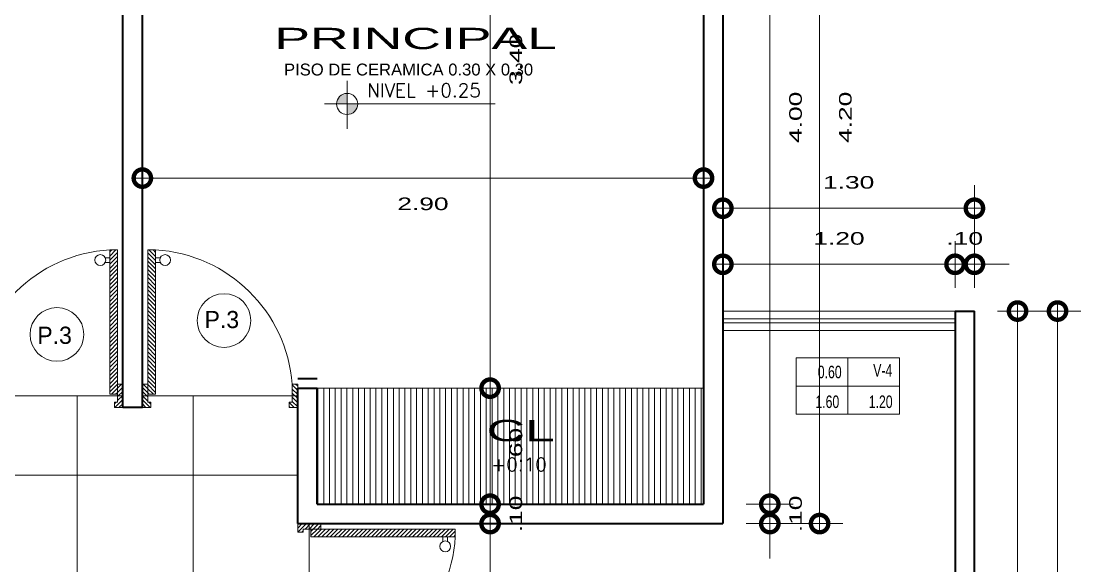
# Model space of a CAD drawing. Header units: inches. Extents: x 155.3 to 248.5, y 20.6 to 88.6.
# Drawn here: x 235.37 to 240.9, y 75.35 to 78.16 of the extents above; entities that cross this region are included whole.
import ezdxf

# ---------------------------------------------------------------- set-up
doc = ezdxf.new("R2010")
doc.units = ezdxf.units.IN
doc.header["$MEASUREMENT"] = 0
doc.linetypes.add('CONTINUA', pattern=[0])
for name, color, linetype in [('COTAS', 252, 'Continuous'), ('MURO', 7, 'Continuous'), ('MURO BAJO', 144, 'Continuous'), ('PUERTAS', 23, 'Continuous'), ('TEXTOS PLANTA', 7, 'Continuous'), ('TEXTURAS', 251, 'Continuous'), ('VENTANAS', 40, 'Continuous')]:
    doc.layers.add(name, color=color, linetype=linetype)
doc.styles.add('Celso', font='swissel.ttf', dxfattribs={"width": 1.5})
doc.styles.add('ROMANS', font='romans', dxfattribs={"width": 1.1, "height": 1})
doc.styles.get("Standard").update_dxf_attribs({"font": 'arial.ttf'})
doc.dimstyles.new('PLANTA 1-50', dxfattribs={"dimtxt": 0.065, "dimasz": 0.18, "dimexe": 0.12, "dimexo": 0.12, "dimgap": 0.1, "dimtad": 2, "dimzin": 4, "dimdsep": 46, "dimtxsty": 'Celso', "dimblk": 'DOTSMALL', "dimcen": 0.065, "dimdle": 0.05, "dimclrd": 14, "dimclre": 251, "dimclrt": 256, "dimaunit": 1, "dimadec": 4, "dimazin": 1, "dimtfac": 1, "dimtix": 1, "dimtmove": 0, "dimatfit": 3, "dimldrblk": 'DOTSMALL', "dimfxl": 1, "dimlwd": 9, "dimlwe": 9, "dimarcsym": 0})
pattern_1 = [(315, (-96.529859, 5.184583), (-0.013258252, -0.013258252), [])]

# ---------------------------------------------------------------- blocks, each defined once
blk = doc.blocks.new('A$C2D8C4AFF')
at = {"lineweight": 0}
h = blk.add_hatch(dxfattribs=at)
h.set_pattern_fill('ANSI31', color=8, scale=0.15, angle=17, style=0)
h.set_pattern_definition(pattern_1)
h.paths.add_polyline_path([(0.035, 0.865), (0, 0.865), (0, 1.015), (0.055, 1.015), (0.055, 0.98), (0.035, 0.98)])
h = blk.add_hatch(dxfattribs=at)
h.set_pattern_fill('ANSI31', color=8, scale=0.15, angle=17, style=0)
h.set_pattern_definition(pattern_1)
h.paths.add_polyline_path([(1, 0.865), (0.965, 0.865), (0.965, 0.93), (0.965, 0.98), (0.945, 0.98), (0.945, 1.015), (1, 1.015)])
h = blk.add_hatch(dxfattribs=at)
h.set_pattern_fill('ANSI31', color=8, scale=0.15, angle=17, style=0)
h.set_pattern_definition(pattern_1)
h.paths.add_polyline_path([(0.965, 0), (0.915, 0), (0.915, 0.93), (0.965, 0.93)])
at = {"color": 32, "lineweight": 0}
for p, q in [((0, 0.865), (0, 1.015)), ((0.055, 1.015), (0, 1.015)), ((0.035, 0.865), (0.035, 0.98)), ((0.055, 0.98), (0.035, 0.98)), ((0.055, 0.98), (0.055, 1.015)), ((1, 1.015), (0.945, 1.015)), ((0.945, 0.98), (0.945, 1.015)), ((0.965, 0.98), (0.945, 0.98)), ((0.965, 0.865), (0.965, 0.98)), ((1, 0.865), (1, 1.015)), ((0.915, 0.93), (0.965, 0.93)), ((0.915, 0.93), (0.915, 0)), ((0.965, 0.93), (0.965, 0)), ((0, 0.865), (0.035, 0.865)), ((0.965, 0.865), (1, 0.865)), ((0.915, 0), (0.965, 0))]:
    blk.add_line(p, q, dxfattribs=at)
at = {"lineweight": 0}
for p, q in [((0.885, 0.08), (0.915, 0.08)), ((0.885, 0.05), (0.915, 0.05))]:
    blk.add_line(p, q, dxfattribs=at)
blk.add_circle((0.8534, 0.065), 0.035, dxfattribs=at)
blk.add_arc((0.9698, 0.9359), 0.9375, 184.33543, 266.64957, dxfattribs=at)
blk = doc.blocks.new('_DotSmall')
at = {"color": 0, "linetype": 'ByBlock', "lineweight": 0, "const_width": 0.5}
blk.add_lwpolyline([(-0.0625, 0, 1), (0.0625, 0, 1)], format="xyb", close=True, dxfattribs=at)
blk = doc.blocks.new('*D442')
at = {"layer": 'COTAS', "color": 251, "linetype": 'Continuous', "lineweight": 9, "transparency": 16777216}
blk.add_line((235.9927, 77.5489), (235.9927, 77.2348), dxfattribs=at)
at = {"layer": 'COTAS', "color": 251, "linetype": 'CONTINUA', "lineweight": 9, "transparency": 16777216}
blk.add_line((238.8927, 77.5489), (238.8927, 77.2348), dxfattribs=at)
at = {"layer": 'COTAS', "color": 14, "linetype": 'CONTINUA', "lineweight": 9, "transparency": 16777216}
blk.add_line((238.9427, 77.3548), (235.9427, 77.3548), dxfattribs=at)
at = {"layer": 'Defpoints', "color": 0, "lineweight": 0, "transparency": 16777216}
for p in [(235.9927, 77.6689), (238.8927, 77.6689), (235.9927, 77.3548)]:
    blk.add_point(p, dxfattribs=at)
at = {"layer": 'COTAS', "color": 14, "lineweight": 9, "transparency": 16777216, "xscale": 0.18, "yscale": 0.18, "zscale": 0.18, "rotation": 180}
blk.add_blockref('_DotSmall', (235.9927, 77.3548), dxfattribs=at)
at = {"layer": 'COTAS', "color": 14, "lineweight": 9, "transparency": 16777216, "xscale": 0.18, "yscale": 0.18, "zscale": 0.18}
blk.add_blockref('_DotSmall', (238.8927, 77.3548), dxfattribs=at)
at = {"layer": 'COTAS', "lineweight": 0, "transparency": 16777216, "insert": (237.4427, 77.2214), "char_height": 0.065, "attachment_point": 5, "style": 'Celso'}
blk.add_mtext('2.90', dxfattribs=at)
blk = doc.blocks.new('*D445')
at = {"layer": 'COTAS', "color": 251, "linetype": 'CONTINUA', "lineweight": 9, "transparency": 16777216}
blk.add_line((238.9927, 76.7875), (238.9927, 77.0292), dxfattribs=at)
at = {"layer": 'COTAS', "color": 251, "linetype": 'Continuous', "lineweight": 9, "transparency": 16777216}
blk.add_line((240.1927, 76.7875), (240.1927, 77.0292), dxfattribs=at)
at = {"layer": 'COTAS', "color": 14, "linetype": 'CONTINUA', "lineweight": 9, "transparency": 16777216}
blk.add_line((238.9427, 76.9092), (240.2427, 76.9092), dxfattribs=at)
at = {"layer": 'Defpoints', "color": 0, "lineweight": 0, "transparency": 16777216}
for p in [(240.1927, 76.9092), (238.9927, 76.6675), (240.1927, 76.6675)]:
    blk.add_point(p, dxfattribs=at)
at = {"layer": 'COTAS', "color": 14, "lineweight": 9, "transparency": 16777216, "xscale": 0.18, "yscale": 0.18, "zscale": 0.18, "rotation": 180}
blk.add_blockref('_DotSmall', (238.9927, 76.9092), dxfattribs=at)
at = {"layer": 'COTAS', "color": 14, "lineweight": 9, "transparency": 16777216, "xscale": 0.18, "yscale": 0.18, "zscale": 0.18}
blk.add_blockref('_DotSmall', (240.1927, 76.9092), dxfattribs=at)
at = {"layer": 'COTAS', "lineweight": 0, "transparency": 16777216, "insert": (239.5927, 77.0426), "char_height": 0.065, "attachment_point": 5, "style": 'Celso'}
blk.add_mtext('1.20', dxfattribs=at)
blk = doc.blocks.new('*D446')
at = {"layer": 'COTAS', "color": 251, "linetype": 'CONTINUA', "lineweight": 9, "transparency": 16777216}
blk.add_line((240.1927, 76.7875), (240.1927, 77.0292), dxfattribs=at)
at = {"layer": 'COTAS', "color": 251, "linetype": 'Continuous', "lineweight": 9, "transparency": 16777216}
blk.add_line((240.2927, 76.7875), (240.2927, 77.0292), dxfattribs=at)
at = {"layer": 'COTAS', "color": 14, "linetype": 'CONTINUA', "lineweight": 9, "transparency": 16777216}
for p, q in [((240.1927, 76.9092), (240.0127, 76.9092)), ((240.1927, 76.9092), (240.2927, 76.9092)), ((240.2927, 76.9092), (240.4727, 76.9092))]:
    blk.add_line(p, q, dxfattribs=at)
at = {"layer": 'Defpoints', "color": 0, "lineweight": 0, "transparency": 16777216}
for p in [(240.2927, 76.9092), (240.1927, 76.6675), (240.2927, 76.6675)]:
    blk.add_point(p, dxfattribs=at)
at = {"layer": 'COTAS', "color": 14, "lineweight": 9, "transparency": 16777216, "xscale": 0.18, "yscale": 0.18, "zscale": 0.18}
blk.add_blockref('_DotSmall', (240.1927, 76.9092), dxfattribs=at)
at = {"layer": 'COTAS', "color": 14, "lineweight": 9, "transparency": 16777216, "xscale": 0.18, "yscale": 0.18, "zscale": 0.18, "rotation": 180}
blk.add_blockref('_DotSmall', (240.2927, 76.9092), dxfattribs=at)
at = {"layer": 'COTAS', "lineweight": 0, "transparency": 16777216, "insert": (240.2427, 77.0426), "char_height": 0.065, "attachment_point": 5, "style": 'Celso'}
blk.add_mtext('.10', dxfattribs=at)
blk = doc.blocks.new('*D447')
at = {"layer": 'COTAS', "color": 14, "linetype": 'CONTINUA', "lineweight": 9, "transparency": 16777216}
blk.add_line((240.5156, 76.7175), (240.5156, 72.6689), dxfattribs=at)
at = {"layer": 'COTAS', "color": 251, "linetype": 'CONTINUA', "lineweight": 9, "transparency": 16777216}
blk.add_line((240.4127, 76.6675), (240.6356, 76.6675), dxfattribs=at)
at = {"layer": 'COTAS', "color": 251, "linetype": 'Continuous', "lineweight": 9, "transparency": 16777216}
blk.add_line((240.3127, 72.7189), (240.6356, 72.7189), dxfattribs=at)
at = {"layer": 'Defpoints', "color": 0, "lineweight": 0, "transparency": 16777216}
for p in [(240.2927, 76.6675), (240.1927, 72.7189), (240.5156, 72.7189)]:
    blk.add_point(p, dxfattribs=at)
at = {"layer": 'COTAS', "color": 14, "lineweight": 9, "transparency": 16777216, "xscale": 0.18, "yscale": 0.18, "zscale": 0.18}
for p, rotation in [((240.5156, 76.6675), 90), ((240.5156, 72.7189), 270)]:
    blk.add_blockref('_DotSmall', p, dxfattribs=dict(at, rotation=rotation))
at = {"layer": 'COTAS', "lineweight": 0, "transparency": 16777216, "insert": (240.6489, 74.6932), "char_height": 0.065, "attachment_point": 5, "rotation": 90, "style": 'Celso'}
blk.add_mtext('3.95', dxfattribs=at)
blk = doc.blocks.new('*D356')
at = {"layer": 'COTAS', "color": 14, "linetype": 'CONTINUA', "lineweight": 9, "transparency": 16777216}
blk.add_line((240.7223, 68.023), (240.7223, 76.7175), dxfattribs=at)
at = {"layer": 'COTAS', "color": 251, "linetype": 'Continuous', "lineweight": 9, "transparency": 16777216}
blk.add_line((240.4127, 76.6675), (240.8423, 76.6675), dxfattribs=at)
at = {"layer": 'COTAS', "color": 251, "linetype": 'CONTINUA', "lineweight": 9, "transparency": 16777216}
blk.add_line((240.4127, 68.073), (240.8423, 68.073), dxfattribs=at)
at = {"layer": 'Defpoints', "color": 0, "lineweight": 0, "transparency": 16777216}
for p in [(240.2927, 76.6675), (240.7223, 76.6675), (240.2927, 68.073)]:
    blk.add_point(p, dxfattribs=at)
at = {"layer": 'COTAS', "color": 14, "lineweight": 9, "transparency": 16777216, "xscale": 0.18, "yscale": 0.18, "zscale": 0.18}
for p, rotation in [((240.7223, 76.6675), 90), ((240.7223, 68.073), 270)]:
    blk.add_blockref('_DotSmall', p, dxfattribs=dict(at, rotation=rotation))
at = {"layer": 'COTAS', "lineweight": 0, "transparency": 16777216, "insert": (240.8556, 72.3702), "char_height": 0.065, "attachment_point": 5, "rotation": 90, "style": 'Celso'}
blk.add_mtext('8.59', dxfattribs=at)
blk = doc.blocks.new('*D454')
at = {"layer": 'COTAS', "color": 14, "linetype": 'CONTINUA', "lineweight": 9, "transparency": 16777216}
blk.add_line((237.7898, 74.7189), (237.7898, 75.6189), dxfattribs=at)
at = {"layer": 'COTAS', "color": 251, "linetype": 'Continuous', "lineweight": 9, "transparency": 16777216}
blk.add_line((237.5714, 75.5689), (237.9098, 75.5689), dxfattribs=at)
at = {"layer": 'COTAS', "color": 251, "linetype": 'CONTINUA', "lineweight": 9, "transparency": 16777216}
blk.add_line((237.6154, 74.7689), (237.9098, 74.7689), dxfattribs=at)
at = {"layer": 'Defpoints', "color": 0, "lineweight": 0, "transparency": 16777216}
for p in [(237.4514, 75.5689), (237.7898, 75.5689), (237.4954, 74.7689)]:
    blk.add_point(p, dxfattribs=at)
at = {"layer": 'COTAS', "color": 14, "lineweight": 9, "transparency": 16777216, "xscale": 0.18, "yscale": 0.18, "zscale": 0.18}
for p, rotation in [((237.7898, 75.5689), 90), ((237.7898, 74.7689), 270)]:
    blk.add_blockref('_DotSmall', p, dxfattribs=dict(at, rotation=rotation))
at = {"layer": 'COTAS', "lineweight": 0, "transparency": 16777216, "insert": (237.9232, 75.1689), "char_height": 0.065, "attachment_point": 5, "rotation": 90, "style": 'Celso'}
blk.add_mtext('.80', dxfattribs=at)
blk = doc.blocks.new('*D455')
at = {"layer": 'COTAS', "color": 14, "linetype": 'CONTINUA', "lineweight": 9, "transparency": 16777216}
for p, q in [((237.7898, 75.6689), (237.7898, 75.8489)), ((237.7898, 75.5689), (237.7898, 75.6689)), ((237.7898, 75.5689), (237.7898, 75.3889))]:
    blk.add_line(p, q, dxfattribs=at)
at = {"layer": 'COTAS', "color": 251, "linetype": 'Continuous', "lineweight": 9, "transparency": 16777216}
blk.add_line((237.5529, 75.6689), (237.9098, 75.6689), dxfattribs=at)
at = {"layer": 'COTAS', "color": 251, "linetype": 'CONTINUA', "lineweight": 9, "transparency": 16777216}
blk.add_line((237.5714, 75.5689), (237.9098, 75.5689), dxfattribs=at)
at = {"layer": 'Defpoints', "color": 0, "lineweight": 0, "transparency": 16777216}
for p in [(237.4329, 75.6689), (237.7898, 75.6689), (237.4514, 75.5689)]:
    blk.add_point(p, dxfattribs=at)
at = {"layer": 'COTAS', "color": 14, "lineweight": 9, "transparency": 16777216, "xscale": 0.18, "yscale": 0.18, "zscale": 0.18}
for p, rotation in [((237.7898, 75.6689), 270), ((237.7898, 75.5689), 90)]:
    blk.add_blockref('_DotSmall', p, dxfattribs=dict(at, rotation=rotation))
at = {"layer": 'COTAS', "lineweight": 0, "transparency": 16777216, "insert": (237.9232, 75.6189), "char_height": 0.065, "attachment_point": 5, "rotation": 90, "style": 'Celso'}
blk.add_mtext('.10', dxfattribs=at)
blk = doc.blocks.new('*D456')
at = {"layer": 'COTAS', "color": 251, "linetype": 'Continuous', "lineweight": 9, "transparency": 16777216}
blk.add_line((237.5649, 76.2689), (237.9098, 76.2689), dxfattribs=at)
at = {"layer": 'COTAS', "color": 14, "linetype": 'CONTINUA', "lineweight": 9, "transparency": 16777216}
blk.add_line((237.7898, 75.6189), (237.7898, 76.3189), dxfattribs=at)
at = {"layer": 'COTAS', "color": 251, "linetype": 'CONTINUA', "lineweight": 9, "transparency": 16777216}
blk.add_line((237.5529, 75.6689), (237.9098, 75.6689), dxfattribs=at)
at = {"layer": 'Defpoints', "color": 0, "lineweight": 0, "transparency": 16777216}
for p in [(237.4449, 76.2689), (237.7898, 76.2689), (237.4329, 75.6689)]:
    blk.add_point(p, dxfattribs=at)
at = {"layer": 'COTAS', "color": 14, "lineweight": 9, "transparency": 16777216, "xscale": 0.18, "yscale": 0.18, "zscale": 0.18}
for p, rotation in [((237.7898, 76.2689), 90), ((237.7898, 75.6689), 270)]:
    blk.add_blockref('_DotSmall', p, dxfattribs=dict(at, rotation=rotation))
at = {"layer": 'COTAS', "lineweight": 0, "transparency": 16777216, "insert": (237.9232, 75.9689), "char_height": 0.065, "attachment_point": 5, "rotation": 90, "style": 'Celso'}
blk.add_mtext('.60', dxfattribs=at)
blk = doc.blocks.new('*D457')
at = {"layer": 'COTAS', "color": 14, "linetype": 'CONTINUA', "lineweight": 9, "transparency": 16777216}
blk.add_line((237.7898, 76.2189), (237.7898, 79.7189), dxfattribs=at)
at = {"layer": 'COTAS', "color": 251, "linetype": 'Continuous', "lineweight": 9, "transparency": 16777216}
blk.add_line((237.6127, 79.6689), (237.9098, 79.6689), dxfattribs=at)
at = {"layer": 'COTAS', "color": 251, "linetype": 'CONTINUA', "lineweight": 9, "transparency": 16777216}
blk.add_line((237.5649, 76.2689), (237.9098, 76.2689), dxfattribs=at)
at = {"layer": 'Defpoints', "color": 0, "lineweight": 0, "transparency": 16777216}
for p in [(237.4927, 79.6689), (237.7898, 79.6689), (237.4449, 76.2689)]:
    blk.add_point(p, dxfattribs=at)
at = {"layer": 'COTAS', "color": 14, "lineweight": 9, "transparency": 16777216, "xscale": 0.18, "yscale": 0.18, "zscale": 0.18}
for p, rotation in [((237.7898, 79.6689), 90), ((237.7898, 76.2689), 270)]:
    blk.add_blockref('_DotSmall', p, dxfattribs=dict(at, rotation=rotation))
at = {"layer": 'COTAS', "lineweight": 0, "transparency": 16777216, "insert": (237.9232, 77.9689), "char_height": 0.065, "attachment_point": 5, "rotation": 90, "style": 'Celso'}
blk.add_mtext('3.40', dxfattribs=at)
blk = doc.blocks.new('*D458')
at = {"layer": 'COTAS', "color": 14, "linetype": 'CONTINUA', "lineweight": 9, "transparency": 16777216}
for p, q in [((239.2353, 75.6689), (239.2353, 75.8489)), ((239.2353, 75.5689), (239.2353, 75.6689)), ((239.2353, 75.5689), (239.2353, 75.3889))]:
    blk.add_line(p, q, dxfattribs=at)
at = {"layer": 'COTAS', "color": 251, "linetype": 'Continuous', "lineweight": 9, "transparency": 16777216}
blk.add_line((239.1127, 75.6689), (239.3553, 75.6689), dxfattribs=at)
at = {"layer": 'COTAS', "color": 251, "linetype": 'CONTINUA', "lineweight": 9, "transparency": 16777216}
blk.add_line((239.1127, 75.5689), (239.3553, 75.5689), dxfattribs=at)
at = {"layer": 'Defpoints', "color": 0, "lineweight": 0, "transparency": 16777216}
for p in [(238.9927, 75.6689), (239.2353, 75.6689), (238.9927, 75.5689)]:
    blk.add_point(p, dxfattribs=at)
at = {"layer": 'COTAS', "color": 14, "lineweight": 9, "transparency": 16777216, "xscale": 0.18, "yscale": 0.18, "zscale": 0.18}
for p, rotation in [((239.2353, 75.6689), 270), ((239.2353, 75.5689), 90)]:
    blk.add_blockref('_DotSmall', p, dxfattribs=dict(at, rotation=rotation))
at = {"layer": 'COTAS', "lineweight": 0, "transparency": 16777216, "insert": (239.3686, 75.6189), "char_height": 0.065, "attachment_point": 5, "rotation": 90, "style": 'Celso'}
blk.add_mtext('.10', dxfattribs=at)
blk = doc.blocks.new('*D459')
at = {"layer": 'COTAS', "color": 14, "linetype": 'CONTINUA', "lineweight": 9, "transparency": 16777216}
blk.add_line((239.2353, 75.6189), (239.2353, 79.7189), dxfattribs=at)
at = {"layer": 'COTAS', "color": 251, "linetype": 'Continuous', "lineweight": 9, "transparency": 16777216}
blk.add_line((239.0127, 79.6689), (239.3553, 79.6689), dxfattribs=at)
at = {"layer": 'COTAS', "color": 251, "linetype": 'CONTINUA', "lineweight": 9, "transparency": 16777216}
blk.add_line((239.1127, 75.6689), (239.3553, 75.6689), dxfattribs=at)
at = {"layer": 'Defpoints', "color": 0, "lineweight": 0, "transparency": 16777216}
for p in [(238.8927, 79.6689), (239.2353, 79.6689), (238.9927, 75.6689)]:
    blk.add_point(p, dxfattribs=at)
at = {"layer": 'COTAS', "color": 14, "lineweight": 9, "transparency": 16777216, "xscale": 0.18, "yscale": 0.18, "zscale": 0.18}
for p, rotation in [((239.2353, 79.6689), 90), ((239.2353, 75.6689), 270)]:
    blk.add_blockref('_DotSmall', p, dxfattribs=dict(at, rotation=rotation))
at = {"layer": 'COTAS', "lineweight": 0, "transparency": 16777216, "insert": (239.3686, 77.6689), "char_height": 0.065, "attachment_point": 5, "rotation": 90, "style": 'Celso'}
blk.add_mtext('4.00', dxfattribs=at)
blk = doc.blocks.new('*D358')
at = {"layer": 'COTAS', "color": 14, "linetype": 'CONTINUA', "lineweight": 9, "transparency": 16777216}
blk.add_line((239.4926, 79.8189), (239.4926, 75.5189), dxfattribs=at)
at = {"layer": 'COTAS', "color": 251, "linetype": 'CONTINUA', "lineweight": 9, "transparency": 16777216}
blk.add_line((239.1127, 79.7689), (239.6126, 79.7689), dxfattribs=at)
at = {"layer": 'COTAS', "color": 251, "linetype": 'Continuous', "lineweight": 9, "transparency": 16777216}
blk.add_line((239.1127, 75.5689), (239.6126, 75.5689), dxfattribs=at)
at = {"layer": 'Defpoints', "color": 0, "lineweight": 0, "transparency": 16777216}
for p in [(238.9927, 79.7689), (238.9927, 75.5689), (239.4926, 75.5689)]:
    blk.add_point(p, dxfattribs=at)
at = {"layer": 'COTAS', "color": 14, "lineweight": 9, "transparency": 16777216, "xscale": 0.18, "yscale": 0.18, "zscale": 0.18}
for p, rotation in [((239.4926, 79.7689), 90), ((239.4926, 75.5689), 270)]:
    blk.add_blockref('_DotSmall', p, dxfattribs=dict(at, rotation=rotation))
at = {"layer": 'COTAS', "lineweight": 0, "transparency": 16777216, "insert": (239.626, 77.6689), "char_height": 0.065, "attachment_point": 5, "rotation": 90, "style": 'Celso'}
blk.add_mtext('4.20', dxfattribs=at)
blk = doc.blocks.new('*D361')
at = {"layer": 'COTAS', "color": 251, "linetype": 'CONTINUA', "lineweight": 9, "transparency": 16777216}
blk.add_line((238.9927, 76.7875), (238.9927, 77.319), dxfattribs=at)
at = {"layer": 'COTAS', "color": 251, "linetype": 'Continuous', "lineweight": 9, "transparency": 16777216}
blk.add_line((240.2927, 76.7875), (240.2927, 77.319), dxfattribs=at)
at = {"layer": 'COTAS', "color": 14, "linetype": 'CONTINUA', "lineweight": 9, "transparency": 16777216}
blk.add_line((238.9427, 77.199), (240.3427, 77.199), dxfattribs=at)
at = {"layer": 'Defpoints', "color": 0, "lineweight": 0, "transparency": 16777216}
for p in [(240.2927, 77.199), (238.9927, 76.6675), (240.2927, 76.6675)]:
    blk.add_point(p, dxfattribs=at)
at = {"layer": 'COTAS', "color": 14, "lineweight": 9, "transparency": 16777216, "xscale": 0.18, "yscale": 0.18, "zscale": 0.18, "rotation": 180}
blk.add_blockref('_DotSmall', (238.9927, 77.199), dxfattribs=at)
at = {"layer": 'COTAS', "color": 14, "lineweight": 9, "transparency": 16777216, "xscale": 0.18, "yscale": 0.18, "zscale": 0.18}
blk.add_blockref('_DotSmall', (240.2927, 77.199), dxfattribs=at)
at = {"layer": 'COTAS', "lineweight": 0, "transparency": 16777216, "insert": (239.6427, 77.3324), "char_height": 0.065, "attachment_point": 5, "style": 'Celso'}
blk.add_mtext('1.30', dxfattribs=at)

msp = doc.modelspace()

# ---------------------------------------------------------------- hatches: boundary and pattern name
at = {"layer": 'TEXTOS PLANTA', "lineweight": 9}
h = msp.add_hatch(color=7, dxfattribs=at)
h.paths.add_polyline_path([(236.9963, 77.7382), (237.0509, 77.7382), (237.0509, 77.7928, 0.414214)])
h.paths.add_polyline_path([(237.0509, 77.7382), (237.0509, 77.6836, 0.414214), (237.1055, 77.7382)])
at = {"layer": 'TEXTURAS', "lineweight": 0}
h = msp.add_hatch(dxfattribs=at)
h.set_pattern_fill('_USER', color=251, scale=0.03, angle=90, style=0, pattern_type=0)
h.set_pattern_definition([(90, (397.939942, 0), (0.03, 2e-18), [])])
h.paths.add_polyline_path([(236.8954, 76.2689), (238.8927, 76.2689), (238.8927, 75.6689), (236.8954, 75.6689)])
h = msp.add_hatch(dxfattribs=at)
h.set_pattern_fill('_USER', color=251, scale=0.6, angle=90, style=0, double=1, pattern_type=0)
h.set_pattern_definition([(90, (236.8556, 73.4189), (0.6, 4e-17), []), (7e-15, (236.8556, 73.4189), (7e-17, -0.6), [])])
h.paths.add_polyline_path([(235.0927, 76.1689), (235.1342, 76.1689), (235.1342, 76.197), (235.1182, 76.197), (235.1182, 76.2291), (235.8647, 76.2291), (235.8647, 76.197), (235.8486, 76.197), (235.8486, 76.1689), (235.8928, 76.1689), (235.9927, 76.1689), (236.0369, 76.1689), (236.0369, 76.197), (236.0208, 76.197), (236.0208, 76.2291), (236.7673, 76.2291), (236.7673, 76.197), (236.7513, 76.197), (236.7513, 76.1689), (236.7954, 76.1689), (236.7954, 75.5689), (236.7954, 75.5247), (236.8235, 75.5247), (236.8235, 75.5408), (236.8556, 75.5408), (236.8556, 74.7943), (236.8235, 74.7943), (236.8235, 74.8103), (236.7954, 74.8103), (236.7954, 74.7662), (236.7954, 74.0144), (236.2839, 74.0144), (236.2839, 75.3144), (235.0927, 75.3144)])
h.paths.add_polyline_path([(232.9927, 74.4689), (233.0927, 74.4689), (233.1257, 74.4739), (233.1257, 74.4949), (233.1137, 74.4949), (233.1137, 74.5189), (233.6717, 74.5189), (233.6717, 74.4949), (233.6597, 74.4949), (233.6597, 74.4739), (233.6927, 74.4739), (233.6927, 74.4689), (235.0927, 74.4689), (235.0927, 74.5689), (235.0927, 74.6019), (235.0717, 74.6019), (235.0717, 74.5899), (235.0427, 74.5899), (235.0427, 75.1479), (235.0717, 75.1479), (235.0717, 75.1359), (235.0927, 75.1359), (235.0927, 75.1689), (235.0927, 75.3144), (236.2839, 75.3144), (236.2839, 74.0144), (236.7954, 74.0144), (236.7954, 73.4189), (232.9927, 73.4189)])

# ---------------------------------------------------------------- linework, layer by layer
at = {"layer": 'MURO', "color": 7, "lineweight": 40}
for p, q in [((235.8927, 76.1689), (235.8927, 80.2689)), ((238.9927, 79.7689), (238.9927, 75.5689)), ((235.9927, 76.1689), (235.9927, 79.6689)), ((238.8927, 79.6689), (238.8927, 75.6689)), ((240.1927, 76.6675), (240.1927, 72.7189)), ((240.1927, 76.6675), (240.2927, 76.6675)), ((240.2927, 68.073), (240.2927, 76.6675)), ((236.7954, 76.3189), (236.8954, 76.3189)), ((236.7954, 76.2689), (236.8954, 76.2689)), ((236.7954, 75.5689), (236.7954, 76.2689)), ((236.8954, 75.6689), (236.8954, 76.2689)), ((235.9927, 76.1689), (235.8927, 76.1689)), ((236.8954, 75.6689), (238.8927, 75.6689)), ((236.7954, 75.5689), (238.9927, 75.5689))]:
    msp.add_line(p, q, dxfattribs=at)
at = {"layer": 'MURO BAJO', "lineweight": 15}
for p, q in [((240.1927, 76.6675), (238.9927, 76.6675)), ((240.1927, 76.5675), (238.9927, 76.5675))]:
    msp.add_line(p, q, dxfattribs=at)
at = {"layer": 'TEXTOS PLANTA', "color": 7, "lineweight": 9}
for p, q in [((237.0509, 77.857), (237.0509, 77.6089)), ((236.9338, 77.7382), (237.8152, 77.7382))]:
    msp.add_line(p, q, dxfattribs=at)
for points in [[(239.9062, 76.4257), (239.3711, 76.4257), (239.3711, 76.1338), (239.9062, 76.1338), (239.9062, 76.4257)], [(239.6386, 76.4257), (239.6386, 76.1338)], [(239.9062, 76.2797), (239.3711, 76.2797)]]:
    msp.add_lwpolyline(points, dxfattribs=at)
msp.add_circle((237.0509, 77.7382), 0.0546, dxfattribs=at)
at = {"layer": 'TEXTOS PLANTA', "lineweight": 0}
for centre in [(236.4148, 76.6186), (235.5514, 76.5468)]:
    msp.add_circle(centre, 0.1387, dxfattribs=at)
at = {"layer": 'TEXTURAS', "color": 251, "lineweight": 0}
for p, q in [((236.8954, 76.2689), (238.8927, 76.2689)), ((235.0901, 76.2291), (235.8928, 76.2291)), ((236.7954, 76.2291), (235.9927, 76.2291)), ((236.8556, 74.7662), (236.8556, 75.5689))]:
    msp.add_line(p, q, dxfattribs=at)
at = {"layer": 'VENTANAS', "lineweight": 20}
for p, q in [((240.1927, 76.6275), (238.9927, 76.6275)), ((240.1927, 76.6075), (238.9927, 76.6075))]:
    msp.add_line(p, q, dxfattribs=at)

# ---------------------------------------------------------------- block references
at = {"layer": 'PUERTAS', "lineweight": 0, "yscale": 0.80269837919511, "zscale": 0.80269837919511}
for p, xscale, rotation in [((235.0901, 76.9836), -0.80269837919511, 180), ((236.7954, 76.9836), 0.80269837919511, 180), ((237.6101, 74.7662), 0.80269837919511, 90.00000000000001)]:
    msp.add_blockref('A$C2D8C4AFF', p, dxfattribs=dict(at, xscale=xscale, rotation=rotation))

# ---------------------------------------------------------------- texts
at = {"layer": 'TEXTOS PLANTA', "color": 7, "lineweight": 9}
for s, height, width, p in [('PRINCIPAL', 0.11, 1.8, (236.6751, 78.0217)), ('0.60', 0.06486, 0.7, (239.4832, 76.3202)), ('V-4', 0.06486, 0.7, (239.7697, 76.3284)), ('1.60', 0.06486, 0.7, (239.4708, 76.1662)), ('1.20', 0.06486, 0.7, (239.7465, 76.1662)), ('CL', 0.11, 1.8, (237.7709, 75.9949))]:
    msp.add_text(s, height=height, dxfattribs=dict(at, width=width)).set_placement(p)
msp.add_text('PISO DE CERAMICA 0.30 X 0.30', height=0.061427, dxfattribs=at).set_placement((236.7248, 77.8854))
at = {"layer": 'TEXTOS PLANTA', "color": 7, "lineweight": 9, "style": 'ROMANS'}
for s, p in [('NIVEL +0.25', (237.1544, 77.7741)), ('+0.10', (237.7951, 75.8393))]:
    msp.add_text(s, height=0.07, dxfattribs=at).set_placement(p)
at = {"layer": 'TEXTOS PLANTA', "color": 7, "lineweight": 9, "char_height": 0.088889, "attachment_point": 6}
for insert, width in [((236.4927, 76.6231), 0.355556), ((235.6284, 76.5417), 0.366667)]:
    msp.add_mtext('{\\fCentury Gothic|b0|i0|c1|p15;P.3}', dxfattribs=dict(at, insert=insert, width=width))

# ---------------------------------------------------------------- dimensions: what is measured, and where the dimension line sits
at = {"layer": 'COTAS', "lineweight": 0}
for base, p1, p2, picture, middle in [((239.4926, 75.5689), (238.9927, 79.7689), (238.9927, 75.5689), '*D358', (239.626, 77.6689)), ((240.5156, 72.7189), (240.2927, 76.6675), (240.1927, 72.7189), '*D447', (240.6489, 74.6932)), ((240.7223, 76.6675), (240.2927, 68.073), (240.2927, 76.6675), '*D356', (240.8556, 72.3702)), ((239.2353, 75.6689), (238.9927, 75.5689), (238.9927, 75.6689), '*D458', (239.3686, 75.6189))]:
    dim = msp.add_linear_dim(base=base, p1=p1, p2=p2, angle=90, dimstyle='PLANTA 1-50', dxfattribs=at)
    dim.commit()
    dim.dimension.update_dxf_attribs({"geometry": picture, "text_midpoint": middle})
for base, p1, p2, picture, middle in [((237.7898, 79.6689), (237.4449, 76.2689), (237.4927, 79.6689), '*D457', (237.9232, 77.9689)), ((239.2353, 79.6689), (238.9927, 75.6689), (238.8927, 79.6689), '*D459', (239.3686, 77.6689)), ((237.7898, 76.2689), (237.4329, 75.6689), (237.4449, 76.2689), '*D456', (237.9232, 75.9689)), ((237.7898, 75.6689), (237.4514, 75.5689), (237.4329, 75.6689), '*D455', (237.9232, 75.6189)), ((237.7898, 75.5689), (237.4954, 74.7689), (237.4514, 75.5689), '*D454', (237.9232, 75.1689))]:
    dim = msp.add_linear_dim(base=base, p1=p1, p2=p2, angle=90, dimstyle='PLANTA 1-50', override={"dimtmove": 1}, dxfattribs=at)
    dim.commit()
    dim.dimension.update_dxf_attribs({"geometry": picture, "text_midpoint": middle})
for base, p1, p2, picture, middle in [((235.9927, 77.3548), (238.8927, 77.6689), (235.9927, 77.6689), '*D442', (237.4427, 77.2214)), ((240.2927, 77.199), (238.9927, 76.6675), (240.2927, 76.6675), '*D361', (239.6427, 77.3324)), ((240.1927, 76.9092), (238.9927, 76.6675), (240.1927, 76.6675), '*D445', (239.5927, 77.0426))]:
    dim = msp.add_linear_dim(base=base, p1=p1, p2=p2, dimstyle='PLANTA 1-50', dxfattribs=at)
    dim.commit()
    dim.dimension.update_dxf_attribs({"geometry": picture, "text_midpoint": middle})
dim = msp.add_linear_dim(base=(240.2927, 76.9092), p1=(240.1927, 76.6675), p2=(240.2927, 76.6675), dimstyle='PLANTA 1-50', override={"dimtmove": 1}, dxfattribs=at)
dim.commit()
dim.dimension.update_dxf_attribs({"geometry": '*D446', "text_midpoint": (240.2427, 77.0426)})

doc.saveas('drawing.dxf')
